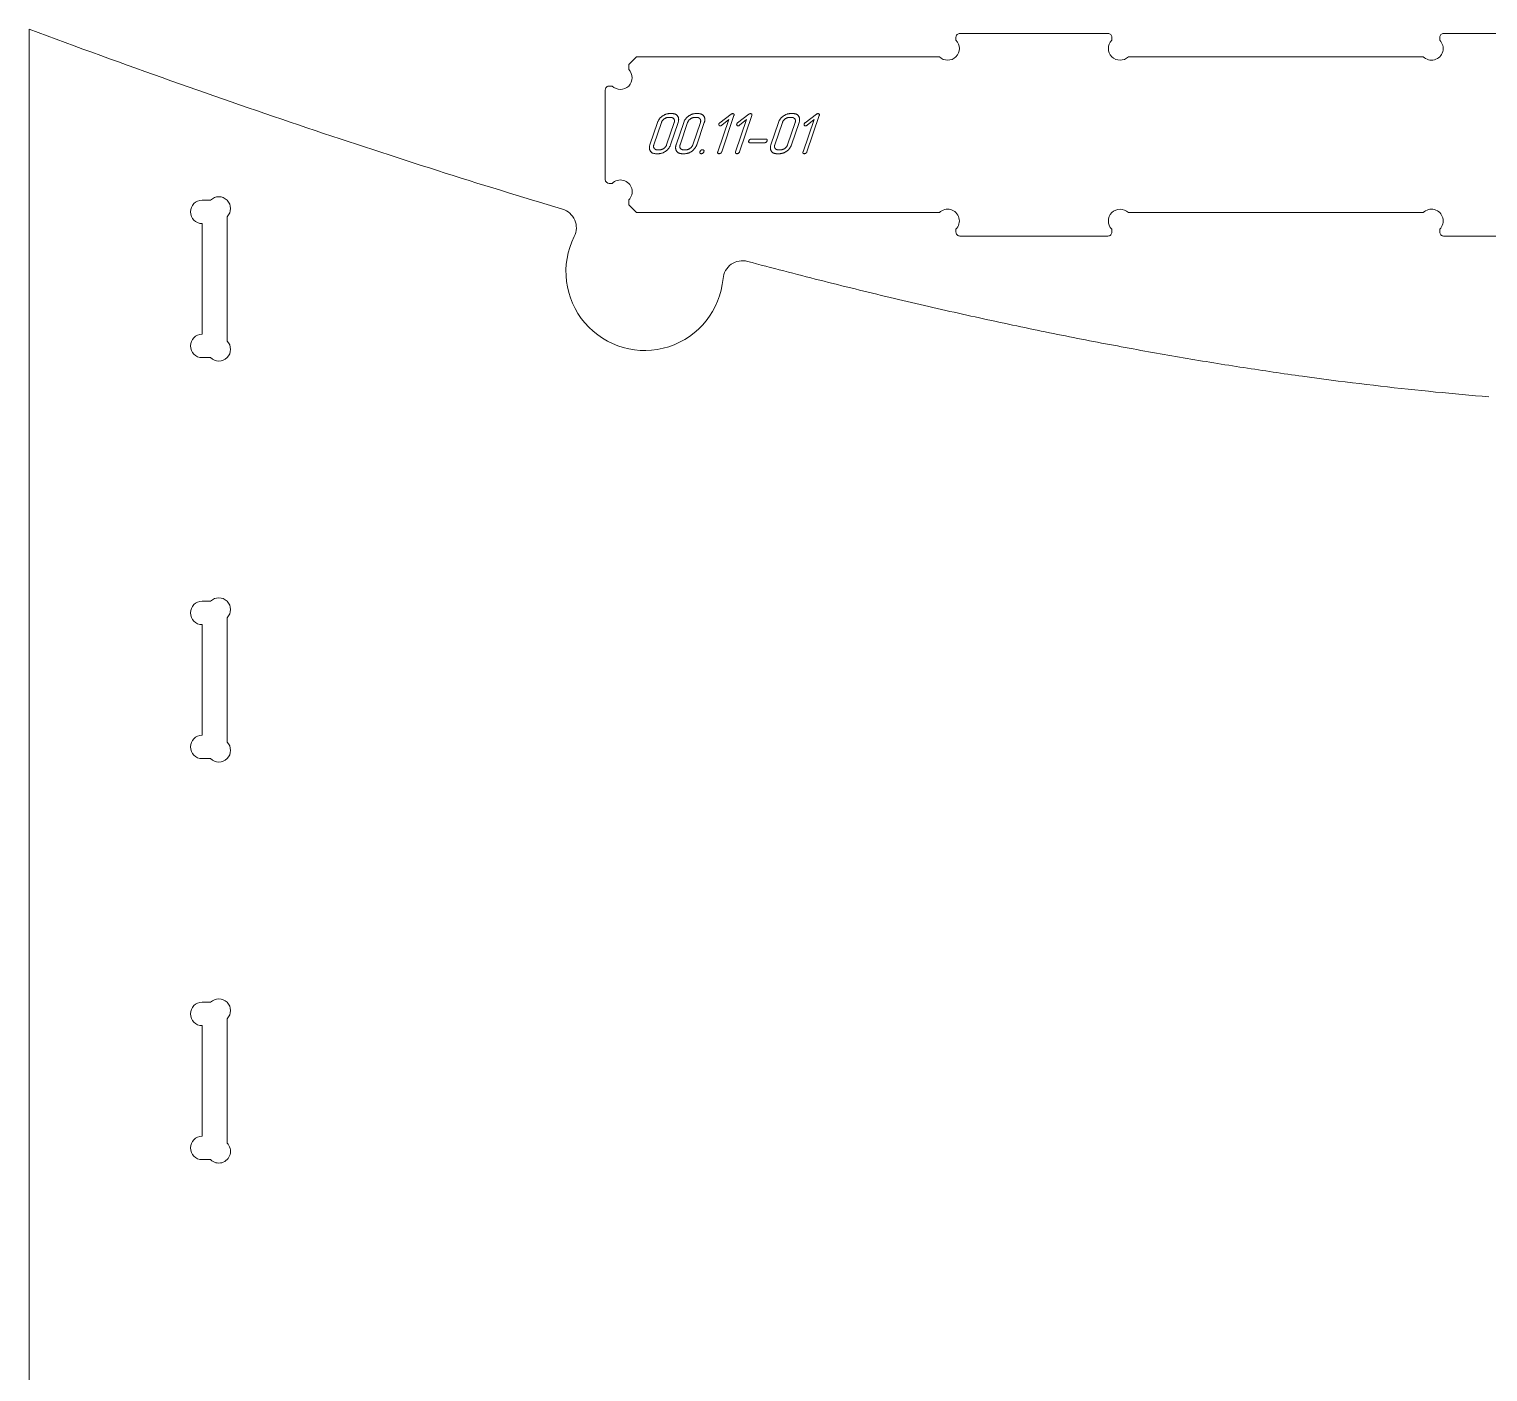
# Model space of a CAD drawing. Header units: millimetres. Extents: x 10 to 1464, y -737 to -10.
# Drawn here: x 10.2 to 384.6, y -354.6 to -10.1 of the extents above; entities that cross this region are included whole.
import ezdxf

# ---------------------------------------------------------------- set-up
doc = ezdxf.new("R2010")
doc.units = ezdxf.units.MM
doc.layers.add('Cut', color=7, linetype='Continuous', lineweight=0)
doc.layers.add('Mark', color=7, linetype='Continuous', lineweight=0)

msp = doc.modelspace()

# ---------------------------------------------------------------- linework, layer by layer
at = {"layer": 'Cut'}
for points in [[(10.177675, -594.573404), (10.177675, -10.076644), (12.494697, -10.937555), (14.805823, -11.793833), (17.111065, -12.645489), (19.410434, -13.492532), (21.70394, -14.334973), (23.991596, -15.172822), (26.273411, -16.006087), (28.549398, -16.834781), (30.819567, -17.658912), (33.083929, -18.47849), (35.342495, -19.293525), (37.595277, -20.104028), (39.842286, -20.910008), (42.083532, -21.711476), (44.319026, -22.50844), (46.548781, -23.300912), (48.772807, -24.088901), (50.991114, -24.872417), (53.203715, -25.65147), (55.41062, -26.42607), (57.61184, -27.196227), (59.807387, -27.961951), (61.997271, -28.723253), (64.181504, -29.480141), (66.360096, -30.232626), (68.533059, -30.980718), (70.700404, -31.724426), (72.862142, -32.463762), (75.018284, -33.198734), (77.168841, -33.929353), (79.313825, -34.655629), (81.453246, -35.377571), (83.587115, -36.09519), (85.715444, -36.808496), (87.838243, -37.517498), (89.955524, -38.222207), (92.067298, -38.922632), (94.173576, -39.618784), (96.274369, -40.310672), (98.369687, -40.998307), (100.459543, -41.681698), (102.543948, -42.360855), (104.622912, -43.035789), (106.696446, -43.706509), (108.764561, -44.373025), (110.82727, -45.035348), (112.884582, -45.693486), (114.936509, -46.347451), (116.983062, -46.997252), (119.024252, -47.642899), (121.06009, -48.284402), (123.090587, -48.921772), (125.115754, -49.555017), (127.135603, -50.184148), (129.150145, -50.809175), (131.15939, -51.430108), (133.163349, -52.046957), (135.162035, -52.659732), (137.155457, -53.268442), (139.143628, -53.873098), (141.126557, -54.47371), (143.104256, -55.070288), (145.076737, -55.662842), (147.04401, -56.25138, -0.4663064045), (150.08358, -63.282951, 1.2094840966), (188.266322, -74.080441, -0.4660726084), (194.534416, -69.680993), (195.708299, -69.99314), (196.880177, -70.303755), (198.05005, -70.612841), (199.217923, -70.920402), (200.383798, -71.226438), (201.547679, -71.530954), (202.709567, -71.833951), (203.869466, -72.135433), (205.027378, -72.435402), (206.183308, -72.73386), (207.337257, -73.03081), (208.489228, -73.326255), (209.639225, -73.620197), (210.78725, -73.912639), (211.933306, -74.203584), (213.077396, -74.493034), (214.219523, -74.780991), (215.35969, -75.067459), (216.4979, -75.352439), (217.634155, -75.635935), (218.768459, -75.91795), (219.900814, -76.198484), (221.031223, -76.477543), (222.15969, -76.755127), (223.286217, -77.03124), (224.410806, -77.305883), (225.533462, -77.579061), (226.654186, -77.850775), (227.772982, -78.121028), (228.889853, -78.389822), (230.004801, -78.65716), (231.11783, -78.923045), (232.228941, -79.18748), (233.338139, -79.450466), (234.445426, -79.712007), (235.550805, -79.972106), (236.654279, -80.230764), (237.75585, -80.487984), (238.855522, -80.743769), (239.953298, -80.998122), (241.04918, -81.251045), (242.143172, -81.50254), (243.235275, -81.752611), (244.325494, -82.00126), (245.413831, -82.24849), (246.500289, -82.494303), (247.58487, -82.738701), (248.667578, -82.981688), (249.748416, -83.223266), (250.827387, -83.463437), (251.904492, -83.702205), (252.979736, -83.939571), (254.053121, -84.175539), (255.124651, -84.410111), (256.194327, -84.643289), (257.262153, -84.875076), (258.328132, -85.105476), (259.392267, -85.334489), (260.45456, -85.56212), (261.515014, -85.78837), (262.573633, -86.013243), (263.630419, -86.23674), (264.685376, -86.458865), (265.738505, -86.67962), (266.78981, -86.899007), (267.839294, -87.117029), (268.88696, -87.33369), (269.932811, -87.54899), (270.976849, -87.762934), (272.019077, -87.975524), (273.059499, -88.186761), (274.098117, -88.39665), (275.134934, -88.605191), (276.169953, -88.812389), (277.203177, -89.018246), (278.234609, -89.222764), (279.264251, -89.425945), (280.292107, -89.627793), (281.31818, -89.82831), (282.342472, -90.027499), (283.364986, -90.225362), (284.385725, -90.421902), (285.404693, -90.617121), (286.421891, -90.811022), (287.437323, -91.003608), (288.450992, -91.194881), (289.462901, -91.384844), (290.473052, -91.5735), (291.481449, -91.76085), (292.488094, -91.946899), (293.49299, -92.131647), (294.49614, -92.315099), (295.497548, -92.497255), (296.497215, -92.67812), (297.495145, -92.857696), (298.491341, -93.035985), (299.485806, -93.212989), (300.478541, -93.388713), (301.469552, -93.563157), (302.45884, -93.736325), (303.446407, -93.908219), (304.432258, -94.078842), (305.416395, -94.248197), (306.398821, -94.416286), (307.379539, -94.583111), (308.358551, -94.748676), (309.335861, -94.912983), (310.311471, -95.076034), (311.285385, -95.237832), (312.257605, -95.39838), (313.228134, -95.55768), (314.196975, -95.715736), (315.164132, -95.872548), (316.129605, -96.028121), (317.0934, -96.182457), (318.055519, -96.335557), (319.015964, -96.487426), (319.974738, -96.638066), (320.931845, -96.787478), (321.887286, -96.935666), (322.841066, -97.082633), (323.793187, -97.22838), (324.743652, -97.372911), (325.692464, -97.516228), (326.639626, -97.658334), (327.58514, -97.799231), (328.529009, -97.938922), (329.471237, -98.07741), (330.411826, -98.214697), (331.35078, -98.350785), (332.2881, -98.485678), (333.223791, -98.619378), (334.157854, -98.751888), (335.090293, -98.883209), (336.021111, -99.013346), (336.95031, -99.142299), (338.803865, -99.396669), (340.650981, -99.64634), (342.491681, -99.891332), (344.325989, -100.131667), (346.153926, -100.367364), (347.975518, -100.598446), (349.790786, -100.824932), (351.599755, -101.046844), (353.402447, -101.264203), (355.198885, -101.477028), (356.989092, -101.685342), (358.773092, -101.889164), (360.550908, -102.088517), (362.322563, -102.283419), (364.08808, -102.473893), (365.847483, -102.659959), (367.600794, -102.841638), (369.348037, -103.018951), (371.089235, -103.191919), (372.82441, -103.360562), (374.553587, -103.524901), (376.276789, -103.684957), (377.994037, -103.840751), (379.705357, -103.992303), (381.41077, -104.139635), (383.110301, -104.282768), (384.803972, -104.421721)], [(411.213375, -63.161836), (373.213451, -63.161836, -0.4142135624), (372.213453, -62.161838), (372.213453, -61.404489, 1), (367.970812, -57.161848), (292.289596, -57.161848, 1), (288.046955, -61.404489), (288.046955, -62.161838, -0.4142135624), (287.046957, -63.161836), (249.047033, -63.161836, -0.4142135624), (248.047035, -62.161838), (248.047035, -61.404489, 1), (243.804394, -57.161848), (166.047199, -57.161848), (164.047203, -55.161852), (164.047203, -53.904504, 1), (159.804562, -49.661863), (159.047213, -49.661863, -0.4142135573), (158.047215, -48.661865), (158.047215, -25.661911, -0.4142136544), (159.047213, -24.661913), (159.804562, -24.661913, 1), (164.047203, -20.419272), (164.047203, -19.161924), (166.047199, -17.161928), (243.804394, -17.161928, 1), (248.047035, -12.919287), (248.047035, -12.161938, -0.4142135624), (249.047033, -11.16194), (287.046957, -11.16194, -0.4142135624), (288.046955, -12.161938), (288.046955, -12.919287, 1), (292.289596, -17.161928), (367.970812, -17.161928, 1), (372.213453, -12.919287), (372.213453, -12.161938, -0.4142135624), (373.213451, -11.16194), (411.213375, -11.16194, -0.4142135624)]]:
    msp.add_lwpolyline(points, format="xyb", dxfattribs=at)
for points in [[(60.977573, -58.211298, 1), (56.734932, -53.968657), (54.577586, -53.968657, 1), (54.577586, -59.968657), (54.577586, -88.368576, 1), (54.577586, -94.368576), (56.734932, -94.368576, 1), (60.977573, -90.125935)], [(60.977573, -161.126896, 1), (56.734932, -156.884255), (54.577586, -156.884255, 1), (54.577586, -162.884255), (54.577586, -191.284174, 1), (54.577586, -197.284174), (56.734932, -197.284174, 1), (60.977573, -193.041533)], [(60.977573, -264.042494, 1), (56.734932, -259.799853), (54.577586, -259.799853, 1), (54.577586, -265.799853), (54.577586, -294.199772, 1), (54.577586, -300.199772), (56.734932, -300.199772, 1), (60.977573, -295.957131)]]:
    msp.add_lwpolyline(points, format="xyb", close=True, dxfattribs=at)
at = {"layer": 'Mark'}
for points in [[(171.007837, -42.031697), (171.722121, -42.031697), (171.841627, -42.029091), (171.960663, -42.021272), (172.079229, -42.00824), (172.197326, -41.989995), (172.314954, -41.966537), (172.432112, -41.937866), (172.5488, -41.903983), (172.665019, -41.864887), (172.780768, -41.820578), (172.896048, -41.771056), (173.010858, -41.716321), (173.125198, -41.656374), (173.239069, -41.591213), (173.352471, -41.52084), (173.465403, -41.445254), (173.577866, -41.364455), (173.687849, -41.279941), (173.793343, -41.193208), (173.894348, -41.104256), (173.990863, -41.013085), (174.08289, -40.919696), (174.170428, -40.824089), (174.253476, -40.726262), (174.332035, -40.626217), (174.406105, -40.523954), (174.475687, -40.419472), (174.540778, -40.312771), (174.601381, -40.203851), (174.657495, -40.092713), (174.709119, -39.979357), (174.756255, -39.863781), (174.798901, -39.745988), (176.740861, -34.031713), (176.778181, -33.914185), (176.809504, -33.79885), (176.83483, -33.685707), (176.85416, -33.574756), (176.867492, -33.465998), (176.874829, -33.359432), (176.876168, -33.255059), (176.871511, -33.152879), (176.860857, -33.05289), (176.844206, -32.955094), (176.821559, -32.859491), (176.792915, -32.76608), (176.758275, -32.674862), (176.717637, -32.585836), (176.671003, -32.499003), (176.618373, -32.414362), (176.560749, -32.333428), (176.499136, -32.257715), (176.433533, -32.187224), (176.36394, -32.121955), (176.290359, -32.061907), (176.212787, -32.007081), (176.131226, -31.957476), (176.045676, -31.913093), (175.956136, -31.873931), (175.862607, -31.839991), (175.765088, -31.811273), (175.663579, -31.787776), (175.558081, -31.769501), (175.448594, -31.756447), (175.335117, -31.748614), (175.21765, -31.746004), (174.503366, -31.746004), (174.385308, -31.74862), (174.267629, -31.75647), (174.150328, -31.769553), (174.033407, -31.78787), (173.916864, -31.81142), (173.8007, -31.840203), (173.684915, -31.87422), (173.569509, -31.91347), (173.454482, -31.957953), (173.339833, -32.007669), (173.225564, -32.062619), (173.111673, -32.122802), (172.998161, -32.188219), (172.885028, -32.258869), (172.772274, -32.334752), (172.659899, -32.415868), (172.549963, -32.50068), (172.444526, -32.587649), (172.343589, -32.676775), (172.247152, -32.768058), (172.155214, -32.861498), (172.067776, -32.957096), (171.984837, -33.05485), (171.906398, -33.154762), (171.832459, -33.256831), (171.763019, -33.361057), (171.698079, -33.46744), (171.637639, -33.57598), (171.581698, -33.686678), (171.530256, -33.799533), (171.483314, -33.914544), (171.440872, -34.031713), (169.498912, -39.745988), (169.461619, -39.863422), (169.430292, -39.978674), (169.404931, -40.091742), (169.385536, -40.202627), (169.372108, -40.311329), (169.364646, -40.417847), (169.36315, -40.522182), (169.36762, -40.624334), (169.378056, -40.724302), (169.394459, -40.822088), (169.416828, -40.917689), (169.445162, -41.011108), (169.479463, -41.102343), (169.519731, -41.191395), (169.565964, -41.278263), (169.618164, -41.362949), (169.675326, -41.44393), (169.736447, -41.519687), (169.801527, -41.590219), (169.870566, -41.655526), (169.943564, -41.715609), (170.020521, -41.770467), (170.101437, -41.820101), (170.186313, -41.86451), (170.275147, -41.903695), (170.36794, -41.937654), (170.464692, -41.96639), (170.565403, -41.9899), (170.670073, -42.008187), (170.778702, -42.021248), (170.89129, -42.029085)], [(171.34768, -41.031699), (172.061965, -41.031699), (172.128482, -41.030228), (172.194805, -41.025813), (172.260934, -41.018455), (172.326867, -41.008154), (172.392605, -40.994909), (172.458149, -40.978722), (172.523498, -40.959591), (172.588651, -40.937517), (172.65361, -40.9125), (172.718374, -40.884539), (172.782944, -40.853636), (172.847318, -40.819789), (172.911497, -40.782999), (172.975482, -40.743266), (173.039272, -40.70059), (173.102866, -40.65497), (173.165086, -40.607271), (173.224751, -40.558358), (173.28186, -40.508229), (173.336414, -40.456885), (173.388413, -40.404327), (173.437857, -40.350553), (173.484746, -40.295564), (173.529079, -40.23936), (173.570858, -40.181941), (173.610081, -40.123307), (173.646749, -40.063458), (173.680861, -40.002394), (173.712419, -39.940115), (173.741421, -39.876621), (173.767868, -39.811912), (173.79176, -39.745988), (175.733721, -34.031713), (175.754547, -33.966055), (175.771991, -33.901586), (175.786055, -33.838305), (175.796737, -33.776214), (175.804037, -33.715311), (175.807957, -33.655597), (175.808495, -33.597072), (175.805651, -33.539736), (175.799427, -33.483589), (175.789821, -33.42863), (175.776833, -33.374861), (175.760464, -33.32228), (175.740714, -33.270889), (175.717583, -33.220686), (175.69107, -33.171672), (175.661176, -33.123847), (175.628505, -33.078092), (175.593663, -33.035289), (175.556648, -32.995438), (175.517461, -32.958539), (175.476103, -32.924592), (175.432572, -32.893597), (175.386869, -32.865554), (175.338995, -32.840463), (175.288948, -32.818323), (175.23673, -32.799136), (175.182339, -32.7829), (175.125777, -32.769617), (175.067042, -32.759285), (175.006136, -32.751905), (174.943057, -32.747478), (174.877807, -32.746002), (174.163523, -32.746002), (174.098519, -32.747482), (174.033612, -32.751925), (173.968804, -32.759328), (173.904093, -32.769694), (173.839479, -32.78302), (173.774963, -32.799309), (173.710545, -32.818558), (173.646225, -32.84077), (173.582002, -32.865943), (173.517877, -32.894077), (173.453849, -32.925173), (173.389919, -32.95923), (173.326087, -32.996249), (173.262353, -33.036229), (173.198716, -33.079171), (173.135177, -33.125074), (173.07297, -33.173039), (173.013332, -33.222163), (172.956261, -33.272448), (172.901758, -33.323892), (172.849823, -33.376497), (172.800455, -33.430261), (172.753656, -33.485186), (172.709424, -33.541271), (172.66776, -33.598516), (172.628664, -33.656921), (172.592136, -33.716486), (172.558176, -33.777211), (172.526783, -33.839097), (172.497959, -33.902142), (172.471702, -33.966348), (172.448013, -34.031713), (170.506052, -39.745988), (170.485228, -39.811619), (170.467758, -39.876065), (170.453645, -39.939324), (170.442886, -40.001397), (170.435484, -40.062283), (170.431437, -40.121984), (170.430746, -40.180498), (170.43341, -40.237825), (170.43943, -40.293967), (170.448806, -40.348922), (170.461537, -40.402691), (170.477624, -40.455274), (170.497067, -40.506671), (170.519865, -40.556881), (170.546018, -40.605905), (170.575528, -40.653742), (170.607782, -40.699511), (170.64217, -40.742326), (170.678692, -40.782189), (170.717349, -40.819099), (170.758139, -40.853056), (170.801063, -40.88406), (170.846122, -40.912111), (170.893314, -40.93721), (170.942641, -40.959356), (170.994102, -40.978549), (171.047696, -40.994789), (171.103425, -41.008077), (171.161288, -41.018412), (171.221284, -41.025794), (171.283415, -41.030223)], [(181.939065, -31.746004), (181.224781, -31.746004), (181.106723, -31.74862), (180.989044, -31.75647), (180.871743, -31.769553), (180.754822, -31.78787), (180.638279, -31.81142), (180.522115, -31.840203), (180.40633, -31.87422), (180.290924, -31.91347), (180.175897, -31.957953), (180.061248, -32.007669), (179.946979, -32.062619), (179.833088, -32.122802), (179.719576, -32.188219), (179.606443, -32.258869), (179.493689, -32.334752), (179.381314, -32.415868), (179.271378, -32.50068), (179.165941, -32.587649), (179.065004, -32.676775), (178.968567, -32.768058), (178.876629, -32.861498), (178.789191, -32.957096), (178.706253, -33.05485), (178.627814, -33.154762), (178.553874, -33.256831), (178.484434, -33.361057), (178.419494, -33.46744), (178.359054, -33.57598), (178.303113, -33.686678), (178.251671, -33.799533), (178.204729, -33.914544), (178.162287, -34.031713), (176.220327, -39.745988), (176.183034, -39.863422), (176.151707, -39.978674), (176.126346, -40.091742), (176.106952, -40.202627), (176.093523, -40.311329), (176.086061, -40.417847), (176.084565, -40.522182), (176.089035, -40.624334), (176.099472, -40.724302), (176.115874, -40.822088), (176.138243, -40.917689), (176.166578, -41.011108), (176.200879, -41.102343), (176.241146, -41.191395), (176.287379, -41.278263), (176.339579, -41.362949), (176.396741, -41.44393), (176.457862, -41.519687), (176.522942, -41.590219), (176.591981, -41.655526), (176.664979, -41.715609), (176.741937, -41.770467), (176.822853, -41.820101), (176.907728, -41.86451), (176.996562, -41.903695), (177.089355, -41.937654), (177.186107, -41.96639), (177.286818, -41.9899), (177.391488, -42.008187), (177.500117, -42.021248), (177.612705, -42.029085), (177.729252, -42.031697), (178.443537, -42.031697), (178.563042, -42.029091), (178.682078, -42.021272), (178.800645, -42.00824), (178.918741, -41.989995), (179.036369, -41.966537), (179.153527, -41.937866), (179.270215, -41.903983), (179.386434, -41.864887), (179.502183, -41.820578), (179.617463, -41.771056), (179.732273, -41.716321), (179.846613, -41.656374), (179.960485, -41.591213), (180.073886, -41.52084), (180.186818, -41.445254), (180.299281, -41.364455), (180.409264, -41.279941), (180.514758, -41.193208), (180.615763, -41.104256), (180.712279, -41.013085), (180.804305, -40.919696), (180.891843, -40.824089), (180.974891, -40.726262), (181.05345, -40.626217), (181.127521, -40.523954), (181.197102, -40.419472), (181.262194, -40.312771), (181.322796, -40.203851), (181.37891, -40.092713), (181.430534, -39.979357), (181.47767, -39.863781), (181.520316, -39.745988), (183.462277, -34.031713), (183.499596, -33.914185), (183.530919, -33.79885), (183.556245, -33.685707), (183.575575, -33.574756), (183.588908, -33.465998), (183.596244, -33.359432), (183.597583, -33.255059), (183.592926, -33.152879), (183.582272, -33.05289), (183.565622, -32.955094), (183.542974, -32.859491), (183.51433, -32.76608), (183.47969, -32.674862), (183.439053, -32.585836), (183.392419, -32.499003), (183.339788, -32.414362), (183.282164, -32.333428), (183.220551, -32.257715), (183.154948, -32.187224), (183.085356, -32.121955), (183.011774, -32.061907), (182.934202, -32.007081), (182.852641, -31.957476), (182.767091, -31.913093), (182.677551, -31.873931), (182.584022, -31.839991), (182.486503, -31.811273), (182.384994, -31.787776), (182.279496, -31.769501), (182.170009, -31.756447), (182.056532, -31.748614)], [(181.599222, -32.746002), (180.884938, -32.746002), (180.819934, -32.747482), (180.755028, -32.751925), (180.690219, -32.759328), (180.625508, -32.769694), (180.560894, -32.78302), (180.496378, -32.799309), (180.43196, -32.818558), (180.36764, -32.84077), (180.303417, -32.865943), (180.239292, -32.894077), (180.175264, -32.925173), (180.111335, -32.95923), (180.047502, -32.996249), (179.983768, -33.036229), (179.920131, -33.079171), (179.856592, -33.125074), (179.794385, -33.173039), (179.734747, -33.222163), (179.677676, -33.272448), (179.623173, -33.323892), (179.571238, -33.376497), (179.52187, -33.430261), (179.475071, -33.485186), (179.430839, -33.541271), (179.389175, -33.598516), (179.350079, -33.656921), (179.313551, -33.716486), (179.279591, -33.777211), (179.248199, -33.839097), (179.219374, -33.902142), (179.193117, -33.966348), (179.169428, -34.031713), (177.227468, -39.745988), (177.206643, -39.811619), (177.189173, -39.876065), (177.17506, -39.939324), (177.164302, -40.001397), (177.156899, -40.062283), (177.152852, -40.121984), (177.152161, -40.180498), (177.154825, -40.237825), (177.160845, -40.293967), (177.170221, -40.348922), (177.182952, -40.402691), (177.199039, -40.455274), (177.218482, -40.506671), (177.24128, -40.556881), (177.267434, -40.605905), (177.296943, -40.653742), (177.329197, -40.699511), (177.363585, -40.742326), (177.400108, -40.782189), (177.438764, -40.819099), (177.479554, -40.853056), (177.522479, -40.88406), (177.567537, -40.912111), (177.61473, -40.93721), (177.664056, -40.959356), (177.715517, -40.978549), (177.769111, -40.994789), (177.82484, -41.008077), (177.882703, -41.018412), (177.9427, -41.025794), (178.00483, -41.030223), (178.069095, -41.031699), (178.78338, -41.031699), (178.849898, -41.030228), (178.916221, -41.025813), (178.982349, -41.018455), (179.048282, -41.008154), (179.11402, -40.994909), (179.179564, -40.978722), (179.244913, -40.959591), (179.310066, -40.937517), (179.375025, -40.9125), (179.439789, -40.884539), (179.504359, -40.853636), (179.568733, -40.819789), (179.632912, -40.782999), (179.696897, -40.743266), (179.760687, -40.70059), (179.824282, -40.65497), (179.886501, -40.607271), (179.946166, -40.558358), (180.003275, -40.508229), (180.05783, -40.456885), (180.109829, -40.404327), (180.159272, -40.350553), (180.206161, -40.295564), (180.250494, -40.23936), (180.292273, -40.181941), (180.331496, -40.123307), (180.368164, -40.063458), (180.402276, -40.002394), (180.433834, -39.940115), (180.462836, -39.876621), (180.489283, -39.811912), (180.513175, -39.745988), (182.455136, -34.031713), (182.475962, -33.966055), (182.493406, -33.901586), (182.50747, -33.838305), (182.518152, -33.776214), (182.525452, -33.715311), (182.529372, -33.655597), (182.52991, -33.597072), (182.527066, -33.539736), (182.520842, -33.483589), (182.511236, -33.42863), (182.498248, -33.374861), (182.48188, -33.32228), (182.462129, -33.270889), (182.438998, -33.220686), (182.412485, -33.171672), (182.382591, -33.123847), (182.34992, -33.078092), (182.315078, -33.035289), (182.278063, -32.995438), (182.238876, -32.958539), (182.197518, -32.924592), (182.153987, -32.893597), (182.108285, -32.865554), (182.06041, -32.840463), (182.010363, -32.818323), (181.958145, -32.799136), (181.903754, -32.7829), (181.847192, -32.769617), (181.788457, -32.759285), (181.727551, -32.751905), (181.664473, -32.747478)], [(191.076324, -32.246003), (191.094587, -32.186321), (191.107525, -32.130489), (191.115137, -32.078508), (191.117423, -32.030378), (191.114383, -31.986098), (191.106018, -31.945668), (191.092327, -31.909089), (191.07331, -31.87636), (191.048967, -31.847482), (191.019299, -31.822454), (190.984305, -31.801277), (190.943986, -31.78395), (190.89834, -31.770473), (190.847369, -31.760847), (190.791072, -31.755072), (190.72945, -31.753146), (190.678862, -31.755372), (190.628661, -31.762047), (190.578848, -31.773173), (190.529422, -31.788749), (190.480383, -31.808775), (190.431731, -31.833252), (190.383466, -31.862179), (190.335589, -31.895557), (187.434478, -34.071557), (187.395923, -34.101208), (187.360281, -34.133464), (187.32755, -34.168326), (187.297732, -34.205793), (187.270826, -34.245865), (187.246832, -34.288542), (187.225751, -34.333825), (187.207582, -34.381713), (187.192789, -34.432201), (187.18329, -34.480987), (187.179082, -34.528071), (187.180168, -34.573454), (187.186546, -34.617134), (187.198217, -34.659112), (187.21518, -34.699388), (187.237436, -34.737962), (187.263991, -34.773327), (187.29385, -34.803977), (187.327014, -34.829912), (187.363482, -34.851131), (187.403255, -34.867635), (187.446333, -34.879424), (187.492715, -34.886497), (187.542402, -34.888854), (187.592597, -34.886553), (187.642681, -34.879647), (187.692653, -34.868137), (187.742513, -34.852024), (187.792262, -34.831307), (187.841899, -34.805986), (187.891425, -34.776062), (187.940839, -34.741533), (189.726885, -33.253143), (186.913497, -41.531698), (186.894867, -41.592245), (186.881471, -41.648886), (186.87331, -41.70162), (186.870382, -41.750448), (186.872689, -41.79537), (186.88023, -41.836385), (186.893005, -41.873494), (186.911014, -41.906698), (186.934258, -41.935994), (186.962735, -41.961385), (186.996447, -41.982869), (187.035393, -42.000447), (187.079573, -42.014119), (187.128988, -42.023885), (187.183636, -42.029744), (187.243519, -42.031697), (187.305595, -42.029744), (187.365036, -42.023885), (187.421844, -42.014119), (187.476017, -42.000447), (187.527556, -41.982869), (187.576462, -41.961385), (187.622733, -41.935994), (187.66637, -41.906698), (187.707373, -41.873494), (187.745741, -41.836385), (187.781476, -41.79537), (187.814577, -41.750448), (187.845043, -41.70162), (187.872876, -41.648886), (187.898074, -41.592245), (187.920638, -41.531698)], [(195.654886, -32.246003), (195.673149, -32.186321), (195.686087, -32.130489), (195.693699, -32.078508), (195.695985, -32.030378), (195.692945, -31.986098), (195.68458, -31.945668), (195.670889, -31.909089), (195.651872, -31.87636), (195.62753, -31.847482), (195.597862, -31.822454), (195.562868, -31.801277), (195.522548, -31.78395), (195.476902, -31.770473), (195.425931, -31.760847), (195.369634, -31.755072), (195.308012, -31.753146), (195.257424, -31.755372), (195.207224, -31.762047), (195.15741, -31.773173), (195.107984, -31.788749), (195.058945, -31.808775), (195.010293, -31.833252), (194.962029, -31.862179), (194.914151, -31.895557), (192.013041, -34.071557), (191.974486, -34.101208), (191.938843, -34.133464), (191.906112, -34.168326), (191.876294, -34.205793), (191.849388, -34.245865), (191.825395, -34.288542), (191.804313, -34.333825), (191.786144, -34.381713), (191.771352, -34.432201), (191.761852, -34.480987), (191.757645, -34.528071), (191.75873, -34.573454), (191.765108, -34.617134), (191.776779, -34.659112), (191.793743, -34.699388), (191.815999, -34.737962), (191.842553, -34.773327), (191.872412, -34.803977), (191.905576, -34.829912), (191.942045, -34.851131), (191.981818, -34.867635), (192.024895, -34.879424), (192.071278, -34.886497), (192.120965, -34.888854), (192.17116, -34.886553), (192.221243, -34.879647), (192.271215, -34.868137), (192.321076, -34.852024), (192.370824, -34.831307), (192.420462, -34.805986), (192.469987, -34.776062), (192.519401, -34.741533), (194.305447, -33.253143), (191.49206, -41.531698), (191.47343, -41.592245), (191.460034, -41.648886), (191.451872, -41.70162), (191.448944, -41.750448), (191.451251, -41.79537), (191.458792, -41.836385), (191.471567, -41.873494), (191.489576, -41.906698), (191.51282, -41.935994), (191.541297, -41.961385), (191.575009, -41.982869), (191.613955, -42.000447), (191.658135, -42.014119), (191.70755, -42.023885), (191.762198, -42.029744), (191.822081, -42.031697), (191.884157, -42.029744), (191.943599, -42.023885), (192.000406, -42.014119), (192.054579, -42.000447), (192.106119, -41.982869), (192.155024, -41.961385), (192.201295, -41.935994), (192.244932, -41.906698), (192.285935, -41.873494), (192.324304, -41.836385), (192.360038, -41.79537), (192.393139, -41.750448), (192.423606, -41.70162), (192.451438, -41.648886), (192.476636, -41.592245), (192.4992, -41.531698)], [(206.260445, -31.746004), (205.546161, -31.746004), (205.428103, -31.74862), (205.310424, -31.75647), (205.193123, -31.769553), (205.076202, -31.78787), (204.959659, -31.81142), (204.843495, -31.840203), (204.72771, -31.87422), (204.612304, -31.91347), (204.497277, -31.957953), (204.382628, -32.007669), (204.268359, -32.062619), (204.154468, -32.122802), (204.040956, -32.188219), (203.927823, -32.258869), (203.815069, -32.334752), (203.702694, -32.415868), (203.592758, -32.50068), (203.487321, -32.587649), (203.386384, -32.676775), (203.289947, -32.768058), (203.198009, -32.861498), (203.110571, -32.957096), (203.027632, -33.05485), (202.949193, -33.154762), (202.875254, -33.256831), (202.805814, -33.361057), (202.740874, -33.46744), (202.680434, -33.57598), (202.624493, -33.686678), (202.573051, -33.799533), (202.526109, -33.914544), (202.483667, -34.031713), (200.541707, -39.745988), (200.504414, -39.863422), (200.473087, -39.978674), (200.447726, -40.091742), (200.428331, -40.202627), (200.414903, -40.311329), (200.407441, -40.417847), (200.405945, -40.522182), (200.410415, -40.624334), (200.420851, -40.724302), (200.437254, -40.822088), (200.459623, -40.917689), (200.487957, -41.011108), (200.522259, -41.102343), (200.562526, -41.191395), (200.608759, -41.278263), (200.660959, -41.362949), (200.718121, -41.44393), (200.779242, -41.519687), (200.844322, -41.590219), (200.913361, -41.655526), (200.986359, -41.715609), (201.063316, -41.770467), (201.144233, -41.820101), (201.229108, -41.86451), (201.317942, -41.903695), (201.410735, -41.937654), (201.507487, -41.96639), (201.608198, -41.9899), (201.712868, -42.008187), (201.821497, -42.021248), (201.934085, -42.029085), (202.050632, -42.031697), (202.764917, -42.031697), (202.884422, -42.029091), (203.003458, -42.021272), (203.122024, -42.00824), (203.240121, -41.989995), (203.357749, -41.966537), (203.474907, -41.937866), (203.591595, -41.903983), (203.707814, -41.864887), (203.823563, -41.820578), (203.938843, -41.771056), (204.053653, -41.716321), (204.167993, -41.656374), (204.281864, -41.591213), (204.395266, -41.52084), (204.508198, -41.445254), (204.620661, -41.364455), (204.730644, -41.279941), (204.836138, -41.193208), (204.937143, -41.104256), (205.033658, -41.013085), (205.125685, -40.919696), (205.213223, -40.824089), (205.296271, -40.726262), (205.37483, -40.626217), (205.448901, -40.523954), (205.518482, -40.419472), (205.583573, -40.312771), (205.644176, -40.203851), (205.70029, -40.092713), (205.751914, -39.979357), (205.79905, -39.863781), (205.841696, -39.745988), (207.783656, -34.031713), (207.820976, -33.914185), (207.852299, -33.79885), (207.877625, -33.685707), (207.896955, -33.574756), (207.910287, -33.465998), (207.917624, -33.359432), (207.918963, -33.255059), (207.914306, -33.152879), (207.903652, -33.05289), (207.887001, -32.955094), (207.864354, -32.859491), (207.83571, -32.76608), (207.80107, -32.674862), (207.760432, -32.585836), (207.713799, -32.499003), (207.661168, -32.414362), (207.603544, -32.333428), (207.541931, -32.257715), (207.476328, -32.187224), (207.406736, -32.121955), (207.333154, -32.061907), (207.255582, -32.007081), (207.174021, -31.957476), (207.088471, -31.913093), (206.998931, -31.873931), (206.905402, -31.839991), (206.807883, -31.811273), (206.706374, -31.787776), (206.600876, -31.769501), (206.491389, -31.756447), (206.377912, -31.748614)], [(205.920602, -32.746002), (205.206318, -32.746002), (205.141314, -32.747482), (205.076407, -32.751925), (205.011599, -32.759328), (204.946888, -32.769694), (204.882274, -32.78302), (204.817758, -32.799309), (204.75334, -32.818558), (204.68902, -32.84077), (204.624797, -32.865943), (204.560672, -32.894077), (204.496644, -32.925173), (204.432715, -32.95923), (204.368882, -32.996249), (204.305148, -33.036229), (204.241511, -33.079171), (204.177972, -33.125074), (204.115765, -33.173039), (204.056127, -33.222163), (203.999056, -33.272448), (203.944553, -33.323892), (203.892618, -33.376497), (203.84325, -33.430261), (203.796451, -33.485186), (203.752219, -33.541271), (203.710555, -33.598516), (203.671459, -33.656921), (203.634931, -33.716486), (203.600971, -33.777211), (203.569578, -33.839097), (203.540754, -33.902142), (203.514497, -33.966348), (203.490808, -34.031713), (201.548848, -39.745988), (201.528023, -39.811619), (201.510553, -39.876065), (201.49644, -39.939324), (201.485681, -40.001397), (201.478279, -40.062283), (201.474232, -40.121984), (201.473541, -40.180498), (201.476205, -40.237825), (201.482225, -40.293967), (201.491601, -40.348922), (201.504332, -40.402691), (201.520419, -40.455274), (201.539862, -40.506671), (201.56266, -40.556881), (201.588813, -40.605905), (201.618323, -40.653742), (201.650577, -40.699511), (201.684965, -40.742326), (201.721487, -40.782189), (201.760144, -40.819099), (201.800934, -40.853056), (201.843859, -40.88406), (201.888917, -40.912111), (201.936109, -40.93721), (201.985436, -40.959356), (202.036897, -40.978549), (202.090491, -40.994789), (202.14622, -41.008077), (202.204083, -41.018412), (202.26408, -41.025794), (202.32621, -41.030223), (202.390475, -41.031699), (203.10476, -41.031699), (203.171277, -41.030228), (203.237601, -41.025813), (203.303729, -41.018455), (203.369662, -41.008154), (203.4354, -40.994909), (203.500944, -40.978722), (203.566293, -40.959591), (203.631446, -40.937517), (203.696405, -40.9125), (203.761169, -40.884539), (203.825739, -40.853636), (203.890113, -40.819789), (203.954292, -40.782999), (204.018277, -40.743266), (204.082067, -40.70059), (204.145662, -40.65497), (204.207881, -40.607271), (204.267546, -40.558358), (204.324655, -40.508229), (204.379209, -40.456885), (204.431208, -40.404327), (204.480652, -40.350553), (204.527541, -40.295564), (204.571874, -40.23936), (204.613653, -40.181941), (204.652876, -40.123307), (204.689544, -40.063458), (204.723656, -40.002394), (204.755214, -39.940115), (204.784216, -39.876621), (204.810663, -39.811912), (204.834555, -39.745988), (206.776516, -34.031713), (206.797342, -33.966055), (206.814786, -33.901586), (206.82885, -33.838305), (206.839532, -33.776214), (206.846832, -33.715311), (206.850752, -33.655597), (206.85129, -33.597072), (206.848446, -33.539736), (206.842222, -33.483589), (206.832616, -33.42863), (206.819628, -33.374861), (206.803259, -33.32228), (206.783509, -33.270889), (206.760378, -33.220686), (206.733865, -33.171672), (206.703971, -33.123847), (206.6713, -33.078092), (206.636458, -33.035289), (206.599443, -32.995438), (206.560256, -32.958539), (206.518898, -32.924592), (206.475367, -32.893597), (206.429664, -32.865554), (206.38179, -32.840463), (206.331743, -32.818323), (206.279525, -32.799136), (206.225134, -32.7829), (206.168572, -32.769617), (206.109837, -32.759285), (206.048931, -32.751905), (205.985853, -32.747478)], [(212.961994, -32.246003), (212.980258, -32.186321), (212.993195, -32.130489), (213.000807, -32.078508), (213.003093, -32.030378), (213.000054, -31.986098), (212.991688, -31.945668), (212.977997, -31.909089), (212.958981, -31.87636), (212.934638, -31.847482), (212.90497, -31.822454), (212.869976, -31.801277), (212.829656, -31.78395), (212.784011, -31.770473), (212.73304, -31.760847), (212.676743, -31.755072), (212.61512, -31.753146), (212.564532, -31.755372), (212.514332, -31.762047), (212.464519, -31.773173), (212.415092, -31.788749), (212.366053, -31.808775), (212.317401, -31.833252), (212.269137, -31.862179), (212.221259, -31.895557), (209.320149, -34.071557), (209.281594, -34.101208), (209.245951, -34.133464), (209.213221, -34.168326), (209.183402, -34.205793), (209.156496, -34.245865), (209.132503, -34.288542), (209.111421, -34.333825), (209.093252, -34.381713), (209.07846, -34.432201), (209.06896, -34.480987), (209.064753, -34.528071), (209.065839, -34.573454), (209.072217, -34.617134), (209.083887, -34.659112), (209.100851, -34.699388), (209.123107, -34.737962), (209.149661, -34.773327), (209.179521, -34.803977), (209.212684, -34.829912), (209.249153, -34.851131), (209.288926, -34.867635), (209.332004, -34.879424), (209.378386, -34.886497), (209.428073, -34.888854), (209.478268, -34.886553), (209.528351, -34.879647), (209.578323, -34.868137), (209.628184, -34.852024), (209.677933, -34.831307), (209.72757, -34.805986), (209.777095, -34.776062), (209.82651, -34.741533), (211.612555, -33.253143), (208.799168, -41.531698), (208.780538, -41.592245), (208.767142, -41.648886), (208.75898, -41.70162), (208.756053, -41.750448), (208.758359, -41.79537), (208.7659, -41.836385), (208.778675, -41.873494), (208.796685, -41.906698), (208.819928, -41.935994), (208.848406, -41.961385), (208.882118, -41.982869), (208.921064, -42.000447), (208.965244, -42.014119), (209.014658, -42.023885), (209.069307, -42.029744), (209.12919, -42.031697), (209.191265, -42.029744), (209.250707, -42.023885), (209.307514, -42.014119), (209.361688, -42.000447), (209.413227, -41.982869), (209.462132, -41.961385), (209.508403, -41.935994), (209.55204, -41.906698), (209.593043, -41.873494), (209.631412, -41.836385), (209.667147, -41.79537), (209.700247, -41.750448), (209.730714, -41.70162), (209.758546, -41.648886), (209.783744, -41.592245), (209.806309, -41.531698)], [(183.0048, -41.031699), (182.94359, -41.033652), (182.884958, -41.039512), (182.828906, -41.049277), (182.775434, -41.062949), (182.72454, -41.080527), (182.676226, -41.102012), (182.63049, -41.127402), (182.587334, -41.156699), (182.546757, -41.189902), (182.508759, -41.227011), (182.473341, -41.268027), (182.440501, -41.312949), (182.410241, -41.361777), (182.38256, -41.414511), (182.357458, -41.471152), (182.334935, -41.531698), (182.316305, -41.592245), (182.302909, -41.648886), (182.294747, -41.70162), (182.29182, -41.750448), (182.294127, -41.79537), (182.301667, -41.836385), (182.314443, -41.873494), (182.332452, -41.906698), (182.355695, -41.935994), (182.384173, -41.961385), (182.417885, -41.982869), (182.456831, -42.000447), (182.501011, -42.014119), (182.550425, -42.023885), (182.605074, -42.029744), (182.664957, -42.031697), (182.727032, -42.029744), (182.786474, -42.023885), (182.843281, -42.014119), (182.897455, -42.000447), (182.948994, -41.982869), (182.997899, -41.961385), (183.04417, -41.935994), (183.087807, -41.906698), (183.12881, -41.873494), (183.167179, -41.836385), (183.202914, -41.79537), (183.236014, -41.750448), (183.266481, -41.70162), (183.294313, -41.648886), (183.319512, -41.592245), (183.342076, -41.531698), (183.360665, -41.471152), (183.373964, -41.414511), (183.381974, -41.361777), (183.384696, -41.312949), (183.382128, -41.268027), (183.374271, -41.227011), (183.361125, -41.189902), (183.34269, -41.156699), (183.318965, -41.127402), (183.289952, -41.102012), (183.255649, -41.080527), (183.216058, -41.062949), (183.171177, -41.049277), (183.121007, -41.039512), (183.065548, -41.033652)], [(195.484462, -38.29599), (195.428498, -38.297776), (195.374892, -38.303133), (195.323644, -38.312062), (195.274753, -38.324562), (195.22822, -38.340633), (195.184044, -38.360276), (195.142227, -38.38349), (195.102767, -38.410276), (195.065664, -38.440633), (195.03092, -38.474562), (194.998533, -38.512061), (194.968504, -38.553133), (194.940832, -38.597776), (194.915518, -38.64599), (194.892562, -38.697775), (194.871964, -38.753132), (194.854937, -38.808489), (194.842695, -38.860275), (194.835238, -38.908489), (194.832566, -38.953132), (194.83468, -38.994203), (194.841578, -39.031703), (194.853262, -39.065632), (194.869731, -39.095989), (194.890985, -39.122775), (194.917025, -39.145989), (194.947849, -39.165632), (194.983459, -39.181703), (195.023854, -39.194203), (195.069033, -39.203131), (195.118998, -39.208489), (195.173749, -39.210274), (198.938027, -39.210274), (198.994856, -39.208489), (199.049271, -39.203131), (199.101273, -39.194203), (199.150861, -39.181703), (199.198036, -39.165632), (199.242797, -39.145989), (199.285145, -39.122775), (199.32508, -39.095989), (199.362601, -39.065632), (199.397708, -39.031703), (199.430402, -38.994203), (199.460682, -38.953132), (199.488549, -38.908489), (199.514002, -38.860275), (199.537042, -38.808489), (199.557668, -38.753132), (199.574668, -38.697775), (199.586826, -38.64599), (199.594143, -38.597776), (199.596619, -38.553133), (199.594255, -38.512061), (199.587049, -38.474562), (199.575002, -38.440633), (199.558115, -38.410276), (199.536386, -38.38349), (199.509817, -38.360276), (199.478407, -38.340633), (199.442155, -38.324562), (199.401063, -38.312062), (199.35513, -38.303133), (199.304356, -38.297776), (199.248741, -38.29599)]]:
    msp.add_lwpolyline(points, close=True, dxfattribs=at)

doc.saveas('drawing.dxf')
